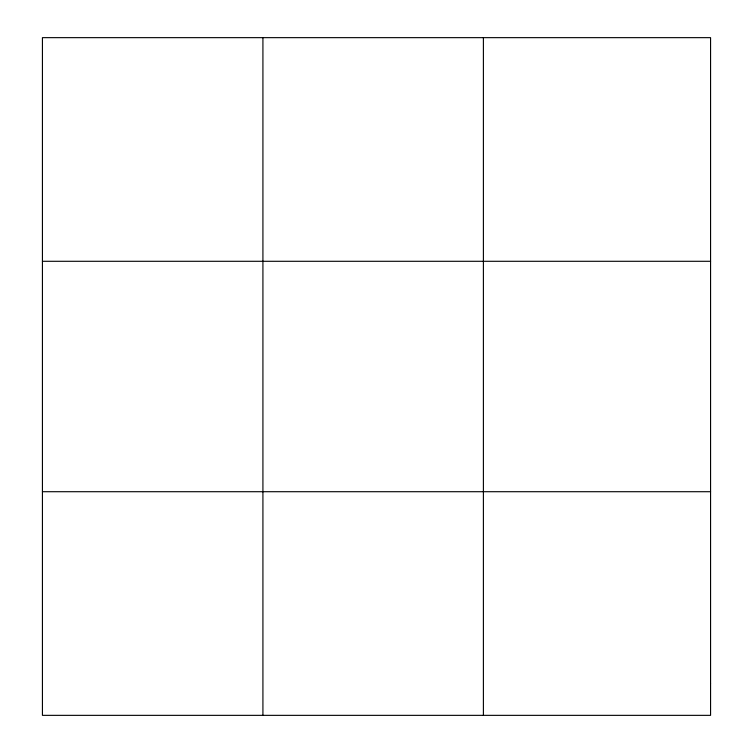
<?xml version="1.0" encoding="UTF-8"?>
<svg xmlns="http://www.w3.org/2000/svg" width="753" height="753" viewBox="0 0 753 753"><rect width="100%" height="100%" fill="white"/><g stroke="black" fill="none" stroke-linecap="round" stroke-linejoin="round"><path stroke-width="1.13" d="M262.919 715.35L262.919 37.65M483.398 715.35L483.398 37.65M42.432 261.291L710.568 261.291M42.432 491.709L710.568 491.709M710.568 683.404L710.568 715.35L42.432 715.35L42.432 37.65L710.568 37.65L710.568 683.404"/></g></svg>
